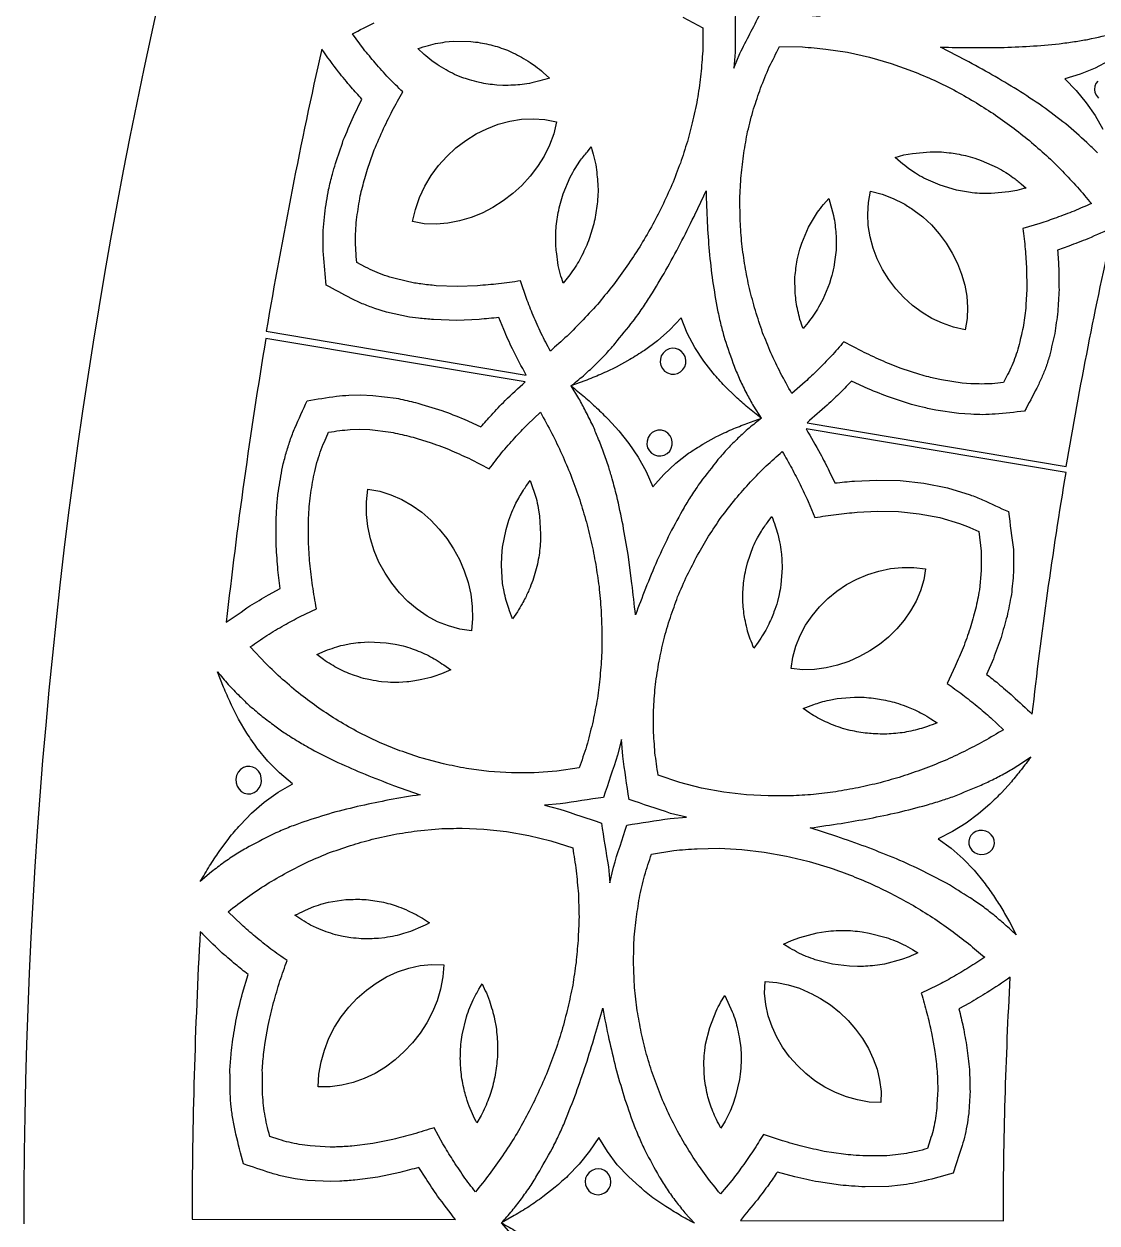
# Model space of a CAD drawing. Extents: x 10 to 990, y 10 to 990.
# Drawn here: x 10.1 to 104.6, y 500.1 to 605.7 of the extents above; entities that cross this region are included whole.
import ezdxf

# ---------------------------------------------------------------- set-up
doc = ezdxf.new("R2010")
doc.units = 0

msp = doc.modelspace()

# ---------------------------------------------------------------- linework, layer by layer
for points in [[(80.24, 606.33), (78.92, 606.9, -0.000995), (75.52, 608.71, -0.002096), (75.6, 612.58), (75.75, 614.03), (75.16, 612.71, 0.002095), (73.34, 609.27, 0.000988), (69.47, 609.32), (68.09, 609.44), (69.38, 608.87, 0.001), (72.78, 607.07, 0.002416), (72.74, 603.17), (72.63, 601.76), (73.17, 603.06, -0.002426), (74.95, 606.53, -0.000992), (78.81, 606.47), (80.24, 606.33)], [(44.83, 603.49, -0.009697), (45.75, 603.77), (46.38, 603.93, -0.010466), (47.23, 604.07), (47.94, 604.14), (49.48, 604.12, -0.007965), (50.31, 604.01, -0.010934), (51.06, 603.86, -0.010853), (51.8, 603.66, -0.009485), (52.53, 603.41, -0.011478), (53.25, 603.1, -0.010216), (53.93, 602.74, -0.012307), (54.72, 602.25), (55.19, 601.94, -0.006912), (55.86, 601.38), (56.4, 600.88, -0.006924), (55.57, 600.64), (54.85, 600.46, -0.008811), (54, 600.33, -0.010667), (53.22, 600.26, -0.012969), (52.31, 600.25), (51.76, 600.26, -0.008534), (50.24, 600.49, -0.009798), (49.36, 600.74, -0.012624), (48.7, 600.95), (48.05, 601.22, -0.010084), (47.3, 601.61, -0.013033), (46.51, 602.1), (46.04, 602.42, -0.00791), (45.37, 602.98), (44.83, 603.49)], [(36.36, 603.44, 0.013328), (31.48, 578.6), (54.36, 574.73, -0.004948), (53.14, 577.04, -0.005308), (52.38, 578.75), (51.95, 579.8, -0.003786), (50.21, 579.64), (48.24, 579.55), (46.2, 579.62, -0.008292), (44.88, 579.75), (44.08, 579.85), (42.07, 580.29), (41.02, 580.61, -0.006908), (39.93, 581.02, -0.007455), (38.95, 581.47, -0.000749), (36.76, 582.64, -0.001707), (36.51, 585.35, -0.006444), (36.48, 586.58, -0.006987), (36.51, 587.77, -0.007603), (36.62, 588.95, -0.001296), (36.96, 591.07, -0.006752), (37.3, 592.43, -0.006999), (37.57, 593.38, -0.001309), (38.26, 595.41, -0.004398), (39.15, 597.5), (39.9, 599.04, -0.006506), (38.95, 600.09, -0.005615), (37.83, 601.44, -0.001264), (36.36, 603.44)], [(96.36, 574.07, -0.006083), (95.38, 573.98, -0.008381), (94.47, 573.95, -0.009702), (93.5, 573.98), (92.73, 574.03), (90.91, 574.31, -0.009505), (89.81, 574.57, -0.0124), (89, 574.79), (87.37, 575.32, -0.004657), (85.58, 576.04, -0.003809), (83.9, 576.84), (82.32, 577.67, -0.003766), (81.21, 576.4, -0.003853), (80.03, 575.2, -0.004019), (78.91, 574.13), (77.74, 573.12, -0.004908), (76.75, 574.91, -0.005088), (75.9, 576.69, -0.001313), (75.17, 578.47, -0.005057), (74.53, 580.43, -0.005342), (74.01, 582.35, -0.00525), (73.62, 584.32, -0.005606), (73.34, 586.3, -0.005024), (73.2, 588.3, -0.001153), (73.16, 590.23, -0.005319), (73.28, 592.3, -0.005422), (73.51, 594.29, -0.000999), (73.85, 596.18, -0.005318), (74.38, 598.19, -0.001061), (74.99, 600.01, -0.001302), (75.75, 601.87, -0.001164), (76.66, 603.66), (78.67, 603.64, -0.004427), (80.73, 603.45), (82.64, 603.16), (84.57, 602.73), (86.5, 602.18), (88.37, 601.51, -0.00328), (90.26, 600.7), (92, 599.85, -0.003133), (93.79, 598.83, -0.003097), (95.48, 597.76, -0.003103), (97.11, 596.6, -0.002729), (98.66, 595.38, -0.003329), (100.15, 594.08, -0.002784), (101.56, 592.7, -0.002622), (102.89, 591.28, 0.001228), (104.11, 589.85, -0.003312), (102.59, 589.18, -0.003801), (101.03, 588.59, -0.004162), (99.57, 588.08), (98.09, 587.65, -0.002248), (98.29, 585.83, -0.003639), (98.41, 584.07), (98.43, 582.38, 0.001103), (98.33, 580.63, -0.004906), (98.1, 578.92, 0.001158), (97.7, 577.23, -0.009257), (97.43, 576.36, -0.007853), (97.11, 575.56, -0.006145), (96.74, 574.78), (96.36, 574.07)], [(57.61, 582.82, -0.007149), (57.36, 583.67), (57.18, 584.4, -0.011467), (57.04, 585.41, -0.011545), (56.98, 586.06, -0.010777), (56.96, 586.86, -0.009122), (56.99, 587.66, -0.010429), (57.08, 588.46, -0.010063), (57.22, 589.24, -0.012635), (57.44, 590.09), (57.62, 590.7), (58.24, 592.18, -0.010417), (58.67, 592.94), (59.07, 593.56, -0.012837), (59.74, 594.41), (60.09, 594.83, -0.007892), (60.32, 593.97), (60.48, 593.26, -0.006883), (60.59, 592.38, -0.00865), (60.66, 591.59), (60.68, 590.86, -0.006775), (60.62, 590, -0.009251), (60.53, 589.22, -0.00944), (60.39, 588.44, -0.023407), (59.97, 586.92, -0.008108), (59.69, 586.18, -0.010185), (59.36, 585.46, -0.008238), (58.98, 584.75, -0.010225), (58.56, 584.07, -0.006371), (58.08, 583.41), (57.61, 582.82)], [(98.37, 591.21, -0.009172), (97.55, 591), (96.85, 590.86), (95.3, 590.72, -0.010229), (94.46, 590.72, -0.011643), (93.63, 590.79, -0.010333), (92.93, 590.89), (92.25, 591.02), (90.79, 591.46), (89.36, 592.09, -0.009735), (88.63, 592.51), (88.04, 592.9, -0.010506), (87.32, 593.48), (86.83, 593.91), (87.59, 594.12), (88.36, 594.26), (89.92, 594.4), (90.68, 594.4, -0.011416), (91.58, 594.32, -0.010526), (92.28, 594.22, -0.010041), (93.03, 594.06, -0.012536), (93.84, 593.83), (94.42, 593.64), (95.83, 593.01, -0.008639), (96.57, 592.58, -0.011056), (97.21, 592.15, -0.012065), (97.94, 591.57), (98.37, 591.21)], [(70.19, 590.95, 0.004068), (70.29, 588.18, 0.003593), (70.46, 585.64, 0.004188), (70.76, 583.03, 0.004559), (71.2, 580.46, 0.007049), (71.5, 579.14, 0.007924), (71.82, 577.94, 0.00461), (72.67, 575.51, 0.006644), (73.17, 574.3, 0.008101), (73.77, 573.09, 0.007388), (74.37, 572), (75.04, 570.95, -0.004712), (73.87, 571.89, -0.004571), (72.8, 572.83), (71.82, 573.78, -0.006573), (70.82, 574.9), (69.99, 575.97), (69.2, 577.16), (68.54, 578.44), (67.99, 579.79), (66.99, 578.73), (65.91, 577.75), (64.76, 576.9, -0.004781), (63.48, 576.1), (62.28, 575.43, -0.003813), (60.91, 574.8, -0.005345), (59.52, 574.23), (58.3, 573.78, 0.004957), (59.39, 574.68, 0.003628), (60.37, 575.58, 0.005063), (61.31, 576.52, 0.004295), (62.18, 577.51, -0.00142), (63.78, 579.49, 0.00338), (64.59, 580.62, 0.003235), (65.31, 581.71, 0.001129), (66.66, 583.97, 0.000888), (67.92, 586.28, 0.001621), (69.13, 588.7, -0.001279), (70.19, 590.95)], [(78.73, 578.83, -0.008917), (78.46, 579.64, -0.009991), (78.27, 580.4, -0.010063), (78.13, 581.17, -0.011836), (78.04, 581.93, -0.011927), (78.02, 582.76), (78.02, 583.38, -0.011214), (78.21, 584.88, -0.012497), (78.46, 585.82), (78.61, 586.35), (79.22, 587.75), (80, 589.07, -0.010371), (80.52, 589.75), (80.99, 590.29), (81.41, 588.78, -0.009634), (81.55, 587.95, -0.009046), (81.62, 587.19, -0.013189), (81.64, 586.29), (81.63, 585.73, -0.007543), (81.54, 584.91), (81.44, 584.25, -0.01208), (81.18, 583.25), (81.05, 582.79), (80.46, 581.39), (80.1, 580.71, -0.009064), (79.66, 580.01, -0.008391), (79.18, 579.38), (78.73, 578.83)], [(93, 578.73), (91.98, 578.95), (91, 579.3), (90.07, 579.73), (89.2, 580.26), (88.36, 580.87), (87.59, 581.57), (86.9, 582.33), (86.28, 583.16), (85.73, 584.04), (85.26, 584.96), (84.9, 585.92), (84.65, 586.9), (84.47, 587.91), (84.43, 588.91), (84.48, 589.93), (84.68, 590.93), (85.69, 590.68), (86.66, 590.3), (87.57, 589.85, -0.007354), (88.5, 589.24), (89.27, 588.67), (90.03, 587.96), (90.71, 587.17), (91.33, 586.34), (91.87, 585.47), (92.33, 584.57), (92.69, 583.62), (92.96, 582.65), (93.14, 581.68), (93.2, 580.7), (93.17, 579.71), (93, 578.73)], [(79.08, 570.54), (101.9, 566.68, -0.013282), (106.03, 587.74, -0.001905), (103.8, 586.74, -0.003677), (102.12, 586.1), (101.13, 585.74, -0.003745), (101.24, 584.11, 0.001114), (101.26, 582.25, 0.001349), (101.15, 580.33, -0.004855), (100.89, 578.39, 0.001333), (100.45, 576.51, -0.007078), (100.12, 575.47, -0.007069), (99.74, 574.51, -0.006348), (99.31, 573.59, 0.001644), (98.23, 571.55, -0.002175), (95.65, 571.3, -0.007314), (94.56, 571.25, -0.005317), (93.49, 571.28), (92.45, 571.34), (90.42, 571.64, -0.006968), (89.23, 571.91, -0.006765), (88.29, 572.15), (86.42, 572.75, -0.004349), (84.45, 573.53), (83, 574.2, -0.004631), (82.06, 573.24, -0.003391), (80.86, 572.09, 0.001505), (79.08, 570.54)], [(54.27, 574.14), (31.44, 577.97, 0.013098), (27.95, 552.97, -0.001447), (30.04, 554.41, -0.003824), (31.67, 555.38), (32.7, 555.94, -0.005336), (32.48, 557.81, -0.001286), (32.34, 559.94, -0.003702), (32.36, 562.19, -0.006594), (32.42, 563.32, -0.008119), (32.54, 564.51, -0.001098), (32.9, 566.62, -0.006132), (33.22, 567.86, -0.008407), (33.57, 568.97, -0.005993), (33.99, 570.07, -0.001259), (35.08, 572.48, -0.004169), (37.66, 572.88, -0.007625), (38.74, 572.97), (39.77, 573), (40.87, 572.95), (42.92, 572.7, -0.008833), (44.44, 572.36, -0.016802), (45.18, 572.16), (46.92, 571.63, -0.003624), (48.9, 570.85), (50.37, 570.17, -0.006727), (51.3, 571.22, -0.005784), (52.5, 572.49, -0.001441), (54.27, 574.14)], [(63.98, 553.62, 0.00127), (63.67, 556.38), (63.32, 558.93, 0.001518), (62.88, 561.52, 0.001719), (62.33, 564.1, 0.005816), (61.93, 565.59, 0.004963), (61.62, 566.63, 0.004373), (61.17, 567.95, 0.006951), (60.67, 569.23, 0.00627), (60.21, 570.32, 0.005509), (59.59, 571.57, 0.005433), (58.99, 572.68), (58.31, 573.78, -0.003399), (59.48, 572.82, -0.004054), (60.56, 571.85, -0.004482), (61.58, 570.84), (62.51, 569.83), (63.4, 568.7), (64.21, 567.5), (64.92, 566.24), (65.52, 564.9), (66.48, 565.99), (67.52, 566.98), (68.65, 567.85, -0.006218), (69.92, 568.66), (71.1, 569.32, -0.004965), (72.46, 569.95, -0.004544), (73.79, 570.48), (75.06, 570.93, 0.006063), (73.98, 570.07, 0.006189), (73, 569.18, 0.006796), (72.1, 568.27, 0.005808), (71.24, 567.29, 0.001454), (69.7, 565.32, 0.007169), (68.9, 564.14, 0.00603), (68.25, 563.08, 0.004313), (67.01, 560.79, 0.003675), (65.89, 558.43, 0.004535), (64.86, 555.94, 0.00168), (63.98, 553.62)], [(36.96, 569.7, -0.007162), (37.94, 569.85, -0.008583), (38.85, 569.94), (39.7, 569.97), (40.6, 569.93), (42.44, 569.72, -0.009757), (44.02, 569.36, -0.016739), (44.77, 569.15), (46, 568.78, -0.004066), (47.81, 568.08, -0.002935), (49.51, 567.31), (51.11, 566.49, -0.005789), (52.19, 567.89, -0.006047), (53.35, 569.21, -0.005944), (54.46, 570.37), (55.61, 571.46, -0.002495), (56.62, 569.6, -0.002814), (57.5, 567.78, -0.002955), (58.29, 565.91, -0.002636), (58.99, 563.98, -0.002794), (59.59, 562.03, -0.002935), (60.09, 560.05, -0.002478), (60.48, 558.06, 0.001086), (60.77, 556.12, -0.002367), (60.95, 554.02, 0.001131), (61.03, 552.07, 0.00127), (61, 550.05, -0.002791), (60.84, 547.95, 0.001011), (60.59, 546.02, 0.001049), (60.19, 544.03, 0.001099), (59.68, 542.07, 0.001308), (59.03, 540.14), (57.05, 539.85), (55.06, 539.7), (53.07, 539.7), (51.07, 539.82), (49.09, 540.09, -0.004389), (47.07, 540.5), (45.21, 540.99, -0.004314), (43.24, 541.66), (41.44, 542.39), (39.63, 543.26, -0.005008), (37.81, 544.29, -0.004978), (36.11, 545.4, -0.001008), (34.52, 546.57, -0.005139), (32.91, 547.94, -0.004987), (31.43, 549.35), (30.07, 550.8, -0.005447), (31.53, 551.81, -0.006071), (33.04, 552.71, -0.006066), (34.45, 553.48), (35.89, 554.16, -0.004158), (35.55, 556.19, -0.005153), (35.31, 558.17, -0.001127), (35.18, 560.09, -0.003793), (35.2, 562.16, -0.006777), (35.26, 563.14, -0.009289), (35.36, 564.13, -0.001068), (35.68, 566, -0.006663), (35.94, 567.03, -0.008596), (36.23, 567.95, -0.007647), (36.59, 568.87), (36.96, 569.7)], [(98.91, 544.87, -0.013094), (101.88, 566.16), (79.01, 569.99, -0.000937), (80.24, 567.83, -0.002796), (81.04, 566.28), (81.52, 565.24, -0.004801), (83.25, 565.4), (85.22, 565.49), (87.29, 565.44), (89.36, 565.22), (91.43, 564.81), (93.43, 564.2, -0.005631), (94.54, 563.76, 0.000825), (96.81, 562.71, 0.002062), (97.25, 559.37, 0.001351), (97.26, 557.36, 0.001077), (97.07, 555.4, 0.001279), (96.69, 553.49, 0.001112), (96.16, 551.62, -0.002624), (95.48, 549.76), (94.89, 548.38, -0.004239), (95.9, 547.58, -0.002406), (97.2, 546.46, 0.00144), (98.91, 544.87)], [(94.19, 560.96), (94.41, 559.24, 0.001121), (94.42, 557.53), (94.26, 555.81, 0.00111), (93.92, 554.13, 0.001086), (93.44, 552.44, -0.003263), (92.82, 550.72, -0.00206), (92.12, 549.1), (91.41, 547.58, -0.002396), (92.78, 546.59, -0.00332), (94.05, 545.59, -0.00246), (95.26, 544.55), (96.38, 543.51, -0.002996), (94.65, 542.49, -0.002436), (92.93, 541.59, -0.003213), (91.15, 540.76, -0.002916), (89.31, 540.03, -0.003091), (87.43, 539.38, -0.002843), (85.53, 538.84, -0.003537), (83.58, 538.39, -0.003323), (81.61, 538.04, -0.003739), (79.64, 537.8, -0.004022), (77.65, 537.68, -0.004055), (75.66, 537.67), (73.74, 537.77), (71.77, 538), (69.8, 538.37), (67.87, 538.86), (65.97, 539.5, -0.001311), (65.69, 541.49, -0.001103), (65.56, 543.5, -0.001039), (65.58, 545.49, -0.001043), (65.73, 547.49, -0.004491), (66.06, 549.53, -0.001168), (66.46, 551.42, -0.004458), (67.05, 553.4, -0.001172), (67.69, 555.21, -0.004928), (68.53, 557.11, -0.004478), (69.45, 558.89, -0.001188), (70.41, 560.56, -0.001215), (71.52, 562.21, -0.004659), (72.79, 563.83, -0.005262), (74.1, 565.33, -0.005261), (75.49, 566.73, -0.001052), (76.9, 568, -0.002377), (77.74, 566.53, -0.003386), (78.48, 565.09, -0.002275), (79.17, 563.61), (79.76, 562.19, -0.003552), (81.65, 562.47, -0.004682), (83.5, 562.66), (85.29, 562.75), (87.14, 562.71), (88.96, 562.53), (90.76, 562.19), (92.51, 561.67, -0.006589), (93.42, 561.31), (94.19, 560.96)], [(54.72, 565.44), (55.23, 563.9, -0.009523), (55.42, 563.04), (55.54, 562.32), (55.62, 560.73, -0.009569), (55.6, 559.87, -0.008916), (55.52, 559.08, -0.009999), (55.39, 558.3, -0.010998), (55.19, 557.46), (55.01, 556.84, -0.0082), (54.7, 556.03, -0.012802), (54.29, 555.13, -0.014652), (54, 554.58, -0.007995), (53.59, 553.9), (53.16, 553.28, -0.010681), (52.82, 554.19, -0.012507), (52.59, 554.89, -0.010531), (52.41, 555.68), (52.28, 556.39), (52.18, 557.99), (52.2, 558.79), (52.28, 559.58), (52.59, 561.14, -0.009389), (52.84, 561.97), (53.09, 562.66, -0.010474), (53.46, 563.45, -0.013066), (54.12, 564.6, -0.03201), (54.41, 565.03), (54.72, 565.44)], [(75.98, 562.27, -0.006926), (76.28, 561.47, -0.010114), (76.51, 560.72), (76.67, 560.04, -0.009923), (76.8, 559.15, -0.011977), (76.86, 558.46), (76.88, 557.77), (76.78, 556.26, -0.010967), (76.62, 555.4), (76.48, 554.79, -0.011773), (76.17, 553.88, -0.012329), (75.94, 553.31, -0.009134), (75.62, 552.62, -0.010552), (75.25, 551.94, -0.011043), (74.78, 551.23), (74.4, 550.7, -0.007447), (74.08, 551.49), (73.85, 552.18, -0.010234), (73.65, 553.06, -0.010885), (73.53, 553.75, -0.011944), (73.45, 554.51, -0.009267), (73.43, 555.27, -0.011304), (73.46, 556.04, -0.010564), (73.54, 556.79, -0.013191), (73.69, 557.6), (73.83, 558.2), (74.34, 559.64, -0.010593), (74.71, 560.39), (75.06, 561, -0.01305), (75.67, 561.85), (75.98, 562.27)], [(35.92, 550.13), (36.65, 550.46, -0.007262), (37.49, 550.74, -0.010314), (38.24, 550.96), (38.93, 551.1, -0.007648), (39.78, 551.2), (40.48, 551.24), (42.02, 551.17, -0.008034), (42.83, 551.04), (43.52, 550.89, -0.008382), (44.32, 550.64, -0.010194), (45.04, 550.36, -0.010528), (45.75, 550.03, -0.009771), (46.44, 549.65, -0.007454), (47.11, 549.21), (47.71, 548.78, -0.006907), (46.91, 548.44), (46.22, 548.18, -0.011351), (45.18, 547.93, -0.01827), (44.56, 547.8, -0.011985), (43.86, 547.71), (43.16, 547.66, -0.011914), (42.18, 547.68), (41.62, 547.72, -0.011546), (40.66, 547.89, -0.01483), (40.04, 548.03, -0.012521), (39.24, 548.28, -0.012113), (38.58, 548.53, -0.011593), (37.87, 548.86, -0.008817), (37.18, 549.25, -0.010251), (36.51, 549.68), (35.92, 550.13)], [(45.02, 537.78, 0.003736), (42.3, 537.32, 0.003279), (39.81, 536.81, 0.003993), (37.27, 536.18, 0.003622), (34.77, 535.39, 0.005429), (33.55, 534.94, 0.006824), (32.33, 534.42, 0.004458), (29.98, 533.22, 0.007232), (28.84, 532.56, 0.005343), (27.73, 531.8, 0.00686), (26.65, 530.98), (25.66, 530.13, -0.003916), (26.49, 531.51, -0.004838), (27.32, 532.77), (28.17, 533.94, -0.006482), (29.2, 535.14), (30.19, 536.16), (31.29, 537.14), (32.51, 538), (33.75, 538.72), (33.76, 538.72), (33.78, 538.74), (32.64, 539.7), (31.6, 540.74), (30.66, 541.9, -0.005993), (29.77, 543.2), (29.04, 544.43, -0.004539), (28.34, 545.86, -0.005183), (27.72, 547.26), (27.19, 548.61, 0.00704), (28.13, 547.49, 0.007037), (29.12, 546.47, 0.007346), (30.04, 545.59, 0.006828), (31.13, 544.68, 0.008319), (32.22, 543.85, 0.006422), (33.19, 543.16, 0.007886), (34.47, 542.37, 0.006685), (35.44, 541.81, 0.004213), (37.78, 540.62, 0.003002), (40.18, 539.58, 0.003605), (42.69, 538.6), (45.02, 537.78)], [(90.53, 544.11, -0.010425), (89.67, 543.79, -0.01065), (88.98, 543.57, -0.008745), (88.22, 543.38, -0.009786), (87.46, 543.24, -0.00857), (86.69, 543.16, -0.010135), (85.92, 543.12, -0.01156), (85.09, 543.14, -0.010575), (84.39, 543.19, -0.009307), (83.64, 543.29, -0.008306), (82.88, 543.45), (82.21, 543.62, -0.009335), (81.41, 543.9, -0.025184), (80, 544.56, -0.008899), (79.33, 544.95), (78.73, 545.36, -0.011444), (79.67, 545.72, -0.013689), (80.28, 545.93, -0.010317), (81.04, 546.12), (81.73, 546.25), (83.27, 546.37, -0.010614), (84.1, 546.36, -0.012356), (84.93, 546.28, -0.010562), (85.62, 546.18, -0.008612), (86.38, 546.02, -0.010428), (87.12, 545.81, -0.013033), (87.98, 545.5, -0.012724), (88.57, 545.26, -0.010266), (89.25, 544.91, -0.011015), (89.98, 544.47), (90.53, 544.11)], [(68.46, 535.79), (67.07, 536.14, -0.000995), (63.41, 537.36, -0.002096), (62.86, 541.19), (62.76, 542.64), (62.4, 541.25, 0.002095), (61.17, 537.55, 0.000988), (57.35, 536.97), (55.96, 536.86), (57.33, 536.51, 0.001), (60.98, 535.29, 0.002416), (61.59, 531.44), (61.71, 530.03), (62.03, 531.4, -0.002426), (63.21, 535.11, -0.000992), (67.03, 535.69), (68.46, 535.79)], [(79.36, 534.86, 0.002041), (82.08, 535.26, 0.001577), (84.57, 535.69, 0.001976), (87.1, 536.22, 0.001605), (89.6, 536.87, 0.005455), (90.91, 537.27, 0.005902), (92.05, 537.66, 0.001768), (94.4, 538.63, 0.005025), (95.56, 539.17, 0.004159), (96.67, 539.77, 0.004907), (97.78, 540.43), (98.78, 541.11, -0.002751), (97.93, 539.98, -0.003329), (97.07, 538.92), (96.2, 537.95, -0.004722), (95.18, 536.96), (94.18, 536.09), (93.08, 535.27), (91.88, 534.54), (90.61, 533.91), (91.76, 533.06), (92.81, 532.14), (93.78, 531.15), (94.65, 530.09, -0.003807), (95.49, 528.91, -0.003811), (96.22, 527.76, -0.003587), (96.89, 526.58), (97.48, 525.44, 0.005106), (96.5, 526.36, 0.003181), (95.51, 527.19, 0.00532), (94.52, 527.96, 0.004415), (93.45, 528.69, -0.001308), (91.35, 530, -0.001078), (89.07, 531.18, 0.001799), (86.65, 532.26, 0.001295), (84.23, 533.21, 0.002113), (81.71, 534.1), (79.36, 534.86)], [(31.79, 507.69, -0.006748), (31.53, 508.72, -0.007662), (31.34, 509.68, -0.009078), (31.21, 510.65, -0.008251), (31.14, 511.63, -0.001046), (31.13, 513.52, -0.010498), (31.26, 515.11, -0.01928), (31.38, 515.95), (31.63, 517.47, -0.004827), (32.12, 519.48, -0.00459), (32.68, 521.38, -0.001139), (33.31, 523.18, -0.005896), (31.88, 524.19, -0.005692), (30.5, 525.29, -0.005724), (29.29, 526.35), (28.12, 527.48, -0.005399), (29.82, 528.77, -0.005339), (31.52, 529.91, -0.004521), (33.29, 530.93), (35.02, 531.82, -0.001012), (36.89, 532.62, -0.004571), (38.88, 533.31, -0.004588), (40.81, 533.86), (42.7, 534.29, -0.004052), (44.75, 534.6), (46.66, 534.79, -0.004136), (48.73, 534.83), (50.64, 534.75), (52.63, 534.54), (54.59, 534.2), (56.54, 533.72), (58.45, 533.09, 0.001163), (58.77, 531.08, 0.001288), (58.95, 529.06, 0.001078), (59.01, 527.03, -0.002428), (58.92, 524.94, 0.001017), (58.75, 523, 0.001059), (58.45, 521, 0.001246), (58.03, 519.02, -0.002627), (57.49, 516.99, -0.002704), (56.86, 515.05, -0.003038), (56.14, 513.16, -0.002631), (55.3, 511.29, -0.002697), (54.39, 509.47, 0.001253), (53.43, 507.76, -0.002059), (52.28, 505.99, -0.002966), (51.11, 504.34, 0.00098), (49.89, 502.8, -0.005425), (48.84, 504.2, -0.005209), (47.88, 505.65, -0.005576), (47.03, 507.03), (46.27, 508.46, -0.003118), (44.42, 507.89, -0.003619), (42.62, 507.43), (40.86, 507.07), (39.02, 506.83, -0.010251), (37.67, 506.76, -0.017147), (37.11, 506.74), (35.35, 506.85, -0.008963), (34.38, 506.98, -0.008119), (33.48, 507.17, -0.008347), (32.6, 507.41), (31.79, 507.69)], [(89.68, 506.62, -0.006083), (88.72, 506.37, -0.008381), (87.83, 506.19, -0.009702), (86.87, 506.06), (86.09, 505.99), (84.26, 505.97, -0.009505), (83.13, 506.04, -0.0124), (82.3, 506.12), (80.6, 506.37, -0.004657), (78.71, 506.79, -0.003809), (76.93, 507.3), (75.24, 507.86, -0.003766), (74.35, 506.43, -0.003853), (73.38, 505.05, -0.004019), (72.45, 503.81), (71.46, 502.62, -0.004908), (70.19, 504.22, -0.005088), (69.06, 505.84, -0.001313), (68.05, 507.48, -0.005057), (67.09, 509.3, -0.005342), (66.27, 511.11, -0.00525), (65.55, 512.99, -0.005606), (64.95, 514.9, -0.005024), (64.48, 516.85, -0.001153), (64.13, 518.75, -0.005319), (63.9, 520.81, -0.005422), (63.81, 522.8, -0.000999), (63.83, 524.73, -0.005318), (64.03, 526.79, -0.001061), (64.32, 528.69, -0.001302), (64.77, 530.65, -0.001164), (65.38, 532.56), (67.35, 532.87, -0.004427), (69.42, 533.03), (71.35, 533.06), (73.33, 532.95), (75.32, 532.73), (77.28, 532.37, -0.00328), (79.28, 531.89), (81.13, 531.34, -0.003133), (83.07, 530.63, -0.003097), (84.91, 529.85, -0.003103), (86.7, 528.97, -0.002729), (88.44, 528.02, -0.003329), (90.12, 526.98, -0.002784), (91.74, 525.86, -0.002622), (93.28, 524.67, 0.001228), (94.72, 523.47, -0.003312), (93.33, 522.56, -0.003801), (91.89, 521.71, -0.004162), (90.54, 520.97), (89.14, 520.3, -0.002248), (89.64, 518.54, -0.003639), (90.04, 516.82), (90.34, 515.16, 0.001103), (90.54, 513.41, -0.004906), (90.59, 511.7, 0.001158), (90.48, 509.97, -0.009257), (90.35, 509.06, -0.007853), (90.17, 508.21, -0.006145), (89.93, 507.38), (89.68, 506.62)], [(34, 527.16, -0.009697), (34.86, 527.58), (35.46, 527.85, -0.010466), (36.28, 528.13), (36.96, 528.31), (38.49, 528.55, -0.007965), (39.32, 528.57, -0.010934), (40.09, 528.56, -0.010853), (40.85, 528.48, -0.009485), (41.62, 528.35, -0.011478), (42.37, 528.16, -0.010216), (43.11, 527.92, -0.012307), (43.96, 527.57), (44.48, 527.33, -0.006912), (45.23, 526.9), (45.85, 526.49, -0.006924), (45.06, 526.11), (44.39, 525.82, -0.008811), (43.57, 525.55, -0.010667), (42.82, 525.35, -0.012969), (41.92, 525.19), (41.37, 525.12, -0.008534), (39.84, 525.09, -0.009798), (38.93, 525.19, -0.012624), (38.24, 525.3), (37.56, 525.45, -0.010084), (36.75, 525.72, -0.013033), (35.89, 526.07), (35.38, 526.3, -0.00791), (34.62, 526.75), (34, 527.16)], [(25.66, 525.72, 0.013328), (24.94, 500.41), (48.14, 500.36, -0.004948), (46.56, 502.44, -0.005308), (45.52, 504), (44.92, 504.96, -0.003786), (43.24, 504.52), (41.31, 504.11), (39.28, 503.84, -0.008292), (37.96, 503.75), (37.15, 503.72), (35.1, 503.82), (34.01, 503.96, -0.006908), (32.87, 504.19, -0.007455), (31.82, 504.48, -0.000749), (29.48, 505.27, -0.001707), (28.79, 507.9, -0.006444), (28.55, 509.11, -0.006987), (28.39, 510.28, -0.007603), (28.3, 511.47, -0.001296), (28.28, 513.62, -0.006752), (28.4, 515.02, -0.006999), (28.5, 516, -0.001309), (28.85, 518.1, -0.004398), (29.38, 520.31), (29.87, 521.96, -0.006506), (28.77, 522.84, -0.005615), (27.44, 523.98, -0.001264), (25.66, 525.72)], [(88.84, 523.86, -0.009172), (88.06, 523.51), (87.4, 523.27), (85.89, 522.87, -0.010229), (85.06, 522.74, -0.011643), (84.23, 522.67, -0.010333), (83.52, 522.65), (82.83, 522.67), (81.31, 522.86), (79.81, 523.25, -0.009735), (79.01, 523.54), (78.37, 523.83, -0.010506), (77.56, 524.28), (77, 524.63), (77.72, 524.95), (78.46, 525.22), (79.97, 525.61), (80.73, 525.74, -0.011416), (81.63, 525.81, -0.010526), (82.33, 525.83, -0.010041), (83.1, 525.8, -0.012536), (83.93, 525.7), (84.54, 525.6), (86.04, 525.22, -0.008639), (86.83, 524.92, -0.011056), (87.54, 524.6, -0.012065), (88.35, 524.15), (88.84, 523.86)], [(73.21, 500.3), (96.36, 500.25, -0.013282), (96.97, 521.7, -0.001905), (94.93, 520.35, -0.003677), (93.38, 519.43), (92.45, 518.92, -0.003745), (92.83, 517.32, 0.001114), (93.16, 515.5, 0.001349), (93.37, 513.59, -0.004855), (93.43, 511.63, 0.001333), (93.31, 509.71, -0.007078), (93.15, 508.62, -0.007069), (92.94, 507.61, -0.006348), (92.66, 506.64, 0.001644), (91.93, 504.45, -0.002175), (89.43, 503.77, -0.007314), (88.36, 503.55, -0.005317), (87.3, 503.39), (86.27, 503.29), (84.21, 503.25, -0.006968), (83, 503.32, -0.006765), (82.03, 503.4), (80.08, 503.68, -0.004349), (78.02, 504.13), (76.47, 504.55, -0.004631), (75.71, 503.46, -0.003391), (74.71, 502.12, 0.001505), (73.21, 500.3)], [(50.02, 508.88, -0.007149), (49.62, 509.67), (49.33, 510.36, -0.011467), (49.02, 511.33, -0.011545), (48.86, 511.97, -0.010777), (48.7, 512.76, -0.009122), (48.61, 513.55, -0.010429), (48.56, 514.35, -0.010063), (48.57, 515.15, -0.012635), (48.64, 516.01), (48.73, 516.65), (49.1, 518.21, -0.010417), (49.39, 519.03), (49.68, 519.71, -0.012837), (50.2, 520.66), (50.48, 521.13, -0.007892), (50.85, 520.32), (51.12, 519.64, -0.006883), (51.38, 518.8, -0.00865), (51.58, 518.03), (51.71, 517.31, -0.006775), (51.8, 516.46, -0.009251), (51.84, 515.66, -0.00944), (51.83, 514.88, -0.023407), (51.67, 513.31, -0.008108), (51.51, 512.53, -0.010185), (51.3, 511.76, -0.008238), (51.05, 511.01, -0.010225), (50.74, 510.27, -0.006371), (50.38, 509.53), (50.02, 508.88)], [(85.59, 510.67), (84.55, 510.71), (83.53, 510.9), (82.54, 511.17), (81.59, 511.55), (80.66, 512.02), (79.78, 512.58), (78.98, 513.22), (78.23, 513.93), (77.55, 514.71), (76.93, 515.54), (76.41, 516.43), (76.01, 517.35), (75.67, 518.32), (75.46, 519.3), (75.34, 520.31), (75.38, 521.33), (76.41, 521.25), (77.43, 521.04), (78.41, 520.74, -0.007354), (79.43, 520.29), (80.27, 519.85), (81.14, 519.28), (81.94, 518.62), (82.69, 517.9), (83.36, 517.13), (83.97, 516.32), (84.48, 515.44), (84.9, 514.53), (85.24, 513.6), (85.46, 512.64), (85.6, 511.66), (85.59, 510.67)], [(71.5, 508.42, -0.008917), (71.11, 509.17, -0.009991), (70.79, 509.89, -0.010063), (70.52, 510.62, -0.011836), (70.31, 511.36, -0.011927), (70.15, 512.18), (70.06, 512.79, -0.011214), (70, 514.3, -0.012497), (70.08, 515.26), (70.15, 515.81), (70.52, 517.29), (71.07, 518.72, -0.010371), (71.47, 519.48), (71.85, 520.1), (72.5, 518.67, -0.009634), (72.78, 517.87, -0.009046), (72.97, 517.13, -0.013189), (73.14, 516.25), (73.23, 515.7, -0.007543), (73.28, 514.88), (73.28, 514.2, -0.01208), (73.19, 513.18), (73.13, 512.7), (72.79, 511.23), (72.55, 510.49, -0.009064), (72.22, 509.73, -0.008391), (71.86, 509.03), (71.5, 508.42)], [(61.09, 518.97, 0.004068), (61.64, 516.25, 0.003593), (62.23, 513.77, 0.004188), (62.95, 511.25, 0.004559), (63.8, 508.79, 0.007049), (64.32, 507.53, 0.007924), (64.83, 506.41, 0.00461), (66.06, 504.14, 0.006644), (66.76, 503.04, 0.008101), (67.55, 501.94, 0.007388), (68.33, 500.96), (69.16, 500.04, -0.004712), (67.85, 500.77, -0.004571), (66.64, 501.53), (65.52, 502.29, -0.006573), (64.35, 503.24), (63.35, 504.16), (62.38, 505.2), (61.51, 506.35), (60.74, 507.59), (59.94, 506.39), (59.03, 505.24), (58.03, 504.21, -0.004781), (56.91, 503.21), (55.83, 502.36, -0.003813), (54.59, 501.5, -0.005345), (53.31, 500.72), (52.18, 500.08, 0.004957), (53.11, 501.14, 0.003628), (53.93, 502.19, 0.005063), (54.7, 503.27, 0.004295), (55.39, 504.39, -0.00142), (56.64, 506.6, 0.00338), (57.26, 507.85, 0.003235), (57.79, 509.05, 0.001129), (58.75, 511.5, 0.000888), (59.61, 513.99, 0.001621), (60.41, 516.57, -0.001279), (61.09, 518.97)]]:
    msp.add_lwpolyline(points, format="xyb", close=True)
for points in [[(10.15, 500), (10.16, 503.17), (10.19, 506.33), (10.24, 509.49), (10.31, 512.64), (10.4, 515.79), (10.51, 518.94), (10.64, 522.07), (10.79, 525.21), (10.95, 528.34), (11.14, 531.46), (11.35, 534.58), (11.58, 537.69), (11.82, 540.8), (12.09, 543.9), (12.37, 546.99), (12.68, 550.08), (13, 553.17), (13.34, 556.25), (13.7, 559.32), (14.08, 562.39), (14.48, 565.45), (14.9, 568.51), (15.34, 571.56), (15.79, 574.6), (16.27, 577.64), (16.76, 580.67), (17.27, 583.69), (17.8, 586.71), (18.35, 589.72), (18.91, 592.73), (19.5, 595.73), (20.1, 598.72), (20.72, 601.71), (21.36, 604.69), (22.02, 607.66)], [(104.67, 600.62), (104.51, 600.42), (104.42, 600.17), (104.38, 599.9), (104.42, 599.62), (104.55, 599.35), (104.55, 599.35), (104.75, 599.11)]]:
    msp.add_lwpolyline(points)
for points in [[(68.14, 606.25), (69.92, 605.32, 0.001163), (69.9, 603.28, 0.001288), (69.74, 601.26, 0.001078), (69.47, 599.25, -0.002428), (69.04, 597.2, 0.001017), (68.55, 595.31, 0.001059), (67.93, 593.39, 0.001246), (67.19, 591.5, -0.002627), (66.32, 589.6, -0.002704), (65.38, 587.79, -0.003038), (64.35, 586.03, -0.002631), (63.23, 584.33, -0.002697), (62.03, 582.68, 0.001253), (60.8, 581.16, -0.002059), (59.38, 579.6, -0.002966), (57.95, 578.17, 0.00098), (56.49, 576.85, -0.005425), (55.68, 578.4, -0.005209), (54.97, 579.99, -0.005576), (54.37, 581.49), (53.85, 583.03, -0.003118), (51.93, 582.77, -0.003619), (50.08, 582.61), (48.29, 582.55), (46.43, 582.61, -0.010251), (45.09, 582.76, -0.017147), (44.53, 582.84), (42.81, 583.23, -0.008963), (41.88, 583.52, -0.008119), (41.03, 583.86, -0.008347), (40.2, 584.24), (39.45, 584.65), (39.45, 584.65, -0.006748), (39.36, 585.71, -0.007662), (39.33, 586.68, -0.009078), (39.36, 587.66, -0.008251), (39.45, 588.64, -0.001046), (39.75, 590.51, -0.010498), (40.15, 592.06, -0.01928), (40.4, 592.86), (40.89, 594.32, -0.004827), (41.7, 596.23, -0.00459), (42.57, 598.01, -0.001139), (43.49, 599.68, -0.005896), (42.24, 600.91, -0.005692), (41.07, 602.22, -0.005724), (40.04, 603.46), (39.08, 604.78, -0.005399), (40.97, 605.77, -0.005339)], [(104.65, 594.32, 0.004415), (103.72, 595.21, -0.001308), (101.86, 596.85, -0.001078), (99.81, 598.4, 0.001799), (97.6, 599.86, 0.001295), (95.36, 601.19, 0.002113), (93.03, 602.48), (90.84, 603.62), (90.84, 603.62, 0.002041), (93.58, 603.57, 0.001577), (96.11, 603.58, 0.001976), (98.7, 603.69, 0.001605), (101.27, 603.92, 0.005455), (102.62, 604.1, 0.005902), (103.81, 604.3, 0.001768), (106.29, 604.86, 0.005025)], [(105.66, 602.4), (104.43, 601.76), (103.13, 601.25), (101.78, 600.83), (102.77, 599.81), (103.66, 598.72), (104.44, 597.59), (105.13, 596.39, -0.003807)], [(53.04, 499.1), (52.19, 500.07, -0.003399), (53.5, 499.32, -0.004054)]]:
    msp.add_lwpolyline(points, format="xyb")
for points in [[(44.36, 588.25), (44.6, 589.33), (44.97, 590.38), (45.43, 591.37), (45.99, 592.31), (46.64, 593.19), (47.38, 594), (48.17, 594.74), (49.03, 595.39), (49.94, 595.97), (50.9, 596.43), (51.89, 596.82), (52.91, 597.1), (53.94, 597.26), (54.97, 597.3), (56.01, 597.24), (57.03, 597.04), (56.78, 595.99), (56.4, 594.98), (55.93, 594.02), (55.36, 593.11), (54.71, 592.24), (53.98, 591.44), (53.19, 590.72), (52.33, 590.07), (51.42, 589.49), (50.48, 589), (49.5, 588.6), (48.48, 588.31), (47.46, 588.12), (46.43, 588.04), (45.39, 588.07), (44.36, 588.25)], [(66.65, 576.89), (66.41, 576.67), (66.25, 576.43), (66.17, 576.15), (66.15, 575.86), (66.22, 575.58), (66.35, 575.31), (66.54, 575.08), (66.81, 574.92), (67.11, 574.82), (67.41, 574.81), (67.69, 574.88), (67.94, 575.02), (68.15, 575.23), (68.31, 575.47), (68.4, 575.76), (68.41, 576.05), (68.35, 576.36), (68.2, 576.62), (68, 576.84), (67.76, 576.99), (67.5, 577.09), (67.21, 577.1), (66.93, 577.04), (66.65, 576.89)], [(66.77, 567.83), (66.99, 568.05), (67.13, 568.3), (67.21, 568.58), (67.22, 568.87), (67.16, 569.14), (67.03, 569.4), (66.83, 569.63), (66.57, 569.79), (66.26, 569.88), (65.96, 569.89), (65.68, 569.81), (65.45, 569.68), (65.24, 569.47), (65.09, 569.23), (65, 568.93), (64.98, 568.63), (65.05, 568.32), (65.2, 568.06), (65.4, 567.85), (65.64, 567.71), (65.91, 567.63), (66.2, 567.62), (66.49, 567.68), (66.77, 567.83)], [(40.43, 564.68), (41.46, 564.51), (42.45, 564.2), (43.4, 563.79), (44.31, 563.26), (45.16, 562.66), (45.97, 561.97), (46.7, 561.18), (47.37, 560.34), (47.97, 559.44), (48.49, 558.5), (48.91, 557.5), (49.24, 556.47), (49.48, 555.43), (49.61, 554.37), (49.64, 553.29), (49.54, 552.21), (48.51, 552.35), (47.51, 552.64), (46.55, 553.02), (45.64, 553.52), (44.76, 554.11), (43.94, 554.79), (43.21, 555.56), (42.53, 556.4), (41.93, 557.3), (41.4, 558.26), (40.97, 559.27), (40.66, 560.31), (40.42, 561.39), (40.31, 562.47), (40.3, 563.58), (40.43, 564.68)], [(89.51, 557.67), (89.35, 556.7), (89.06, 555.75), (88.68, 554.84), (88.19, 553.98), (87.63, 553.15), (86.97, 552.38), (86.24, 551.67), (85.45, 551.02), (84.6, 550.44), (83.7, 549.94), (82.76, 549.52), (81.77, 549.19), (80.77, 548.95), (79.75, 548.82), (78.71, 548.79), (77.68, 548.89), (77.82, 549.89), (78.09, 550.87), (78.47, 551.8), (78.94, 552.7), (79.52, 553.54), (80.18, 554.33), (80.9, 555.05), (81.7, 555.7), (82.56, 556.28), (83.47, 556.76), (84.43, 557.17), (85.41, 557.48), (86.42, 557.69), (87.44, 557.79), (88.48, 557.8), (89.51, 557.67)], [(30.79, 539.87), (30.57, 540.08), (30.3, 540.22), (30.03, 540.28), (29.74, 540.27), (29.47, 540.18), (29.22, 540.01), (29.01, 539.78), (28.87, 539.48), (28.8, 539.14), (28.83, 538.83), (28.92, 538.53), (29.08, 538.28), (29.28, 538.07), (29.53, 537.93), (29.82, 537.86), (30.13, 537.86), (30.42, 537.97), (30.67, 538.15), (30.86, 538.39), (30.99, 538.65), (31.05, 538.96), (31.04, 539.27), (30.97, 539.58), (30.79, 539.87)], [(93.59, 532.9), (93.82, 532.7), (94.09, 532.58), (94.37, 532.53), (94.66, 532.54), (94.92, 532.61), (95.17, 532.75), (95.38, 532.95), (95.51, 533.21), (95.58, 533.5), (95.56, 533.78), (95.47, 534.04), (95.3, 534.26), (95.09, 534.44), (94.83, 534.57), (94.54, 534.63), (94.23, 534.63), (93.94, 534.54), (93.69, 534.39), (93.5, 534.18), (93.38, 533.96), (93.32, 533.69), (93.33, 533.42), (93.42, 533.15), (93.59, 532.9)], [(36.05, 512.05), (36.11, 513.16), (36.3, 514.25), (36.59, 515.3), (36.98, 516.33), (37.49, 517.3), (38.08, 518.22), (38.73, 519.08), (39.48, 519.87), (40.29, 520.58), (41.15, 521.2), (42.07, 521.74), (43.02, 522.18), (44.02, 522.51), (45.03, 522.73), (46.06, 522.84), (47.1, 522.81), (47.02, 521.73), (46.81, 520.67), (46.51, 519.64), (46.1, 518.65), (45.6, 517.69), (45.01, 516.78), (44.35, 515.94), (43.61, 515.16), (42.81, 514.44), (41.96, 513.8), (41.06, 513.24), (40.1, 512.79), (39.13, 512.43), (38.13, 512.19), (37.09, 512.05), (36.05, 512.05)], [(59.9, 504.51), (59.71, 504.26), (59.59, 504), (59.55, 503.71), (59.58, 503.42), (59.69, 503.15), (59.87, 502.91), (60.09, 502.71), (60.38, 502.59), (60.7, 502.55), (60.99, 502.59), (61.26, 502.71), (61.48, 502.88), (61.66, 503.12), (61.77, 503.38), (61.82, 503.68), (61.78, 503.98), (61.66, 504.27), (61.48, 504.51), (61.25, 504.68), (60.98, 504.8), (60.71, 504.85), (60.42, 504.82), (60.16, 504.7), (59.9, 504.51)]]:
    msp.add_lwpolyline(points, close=True)

doc.saveas('drawing.dxf')
